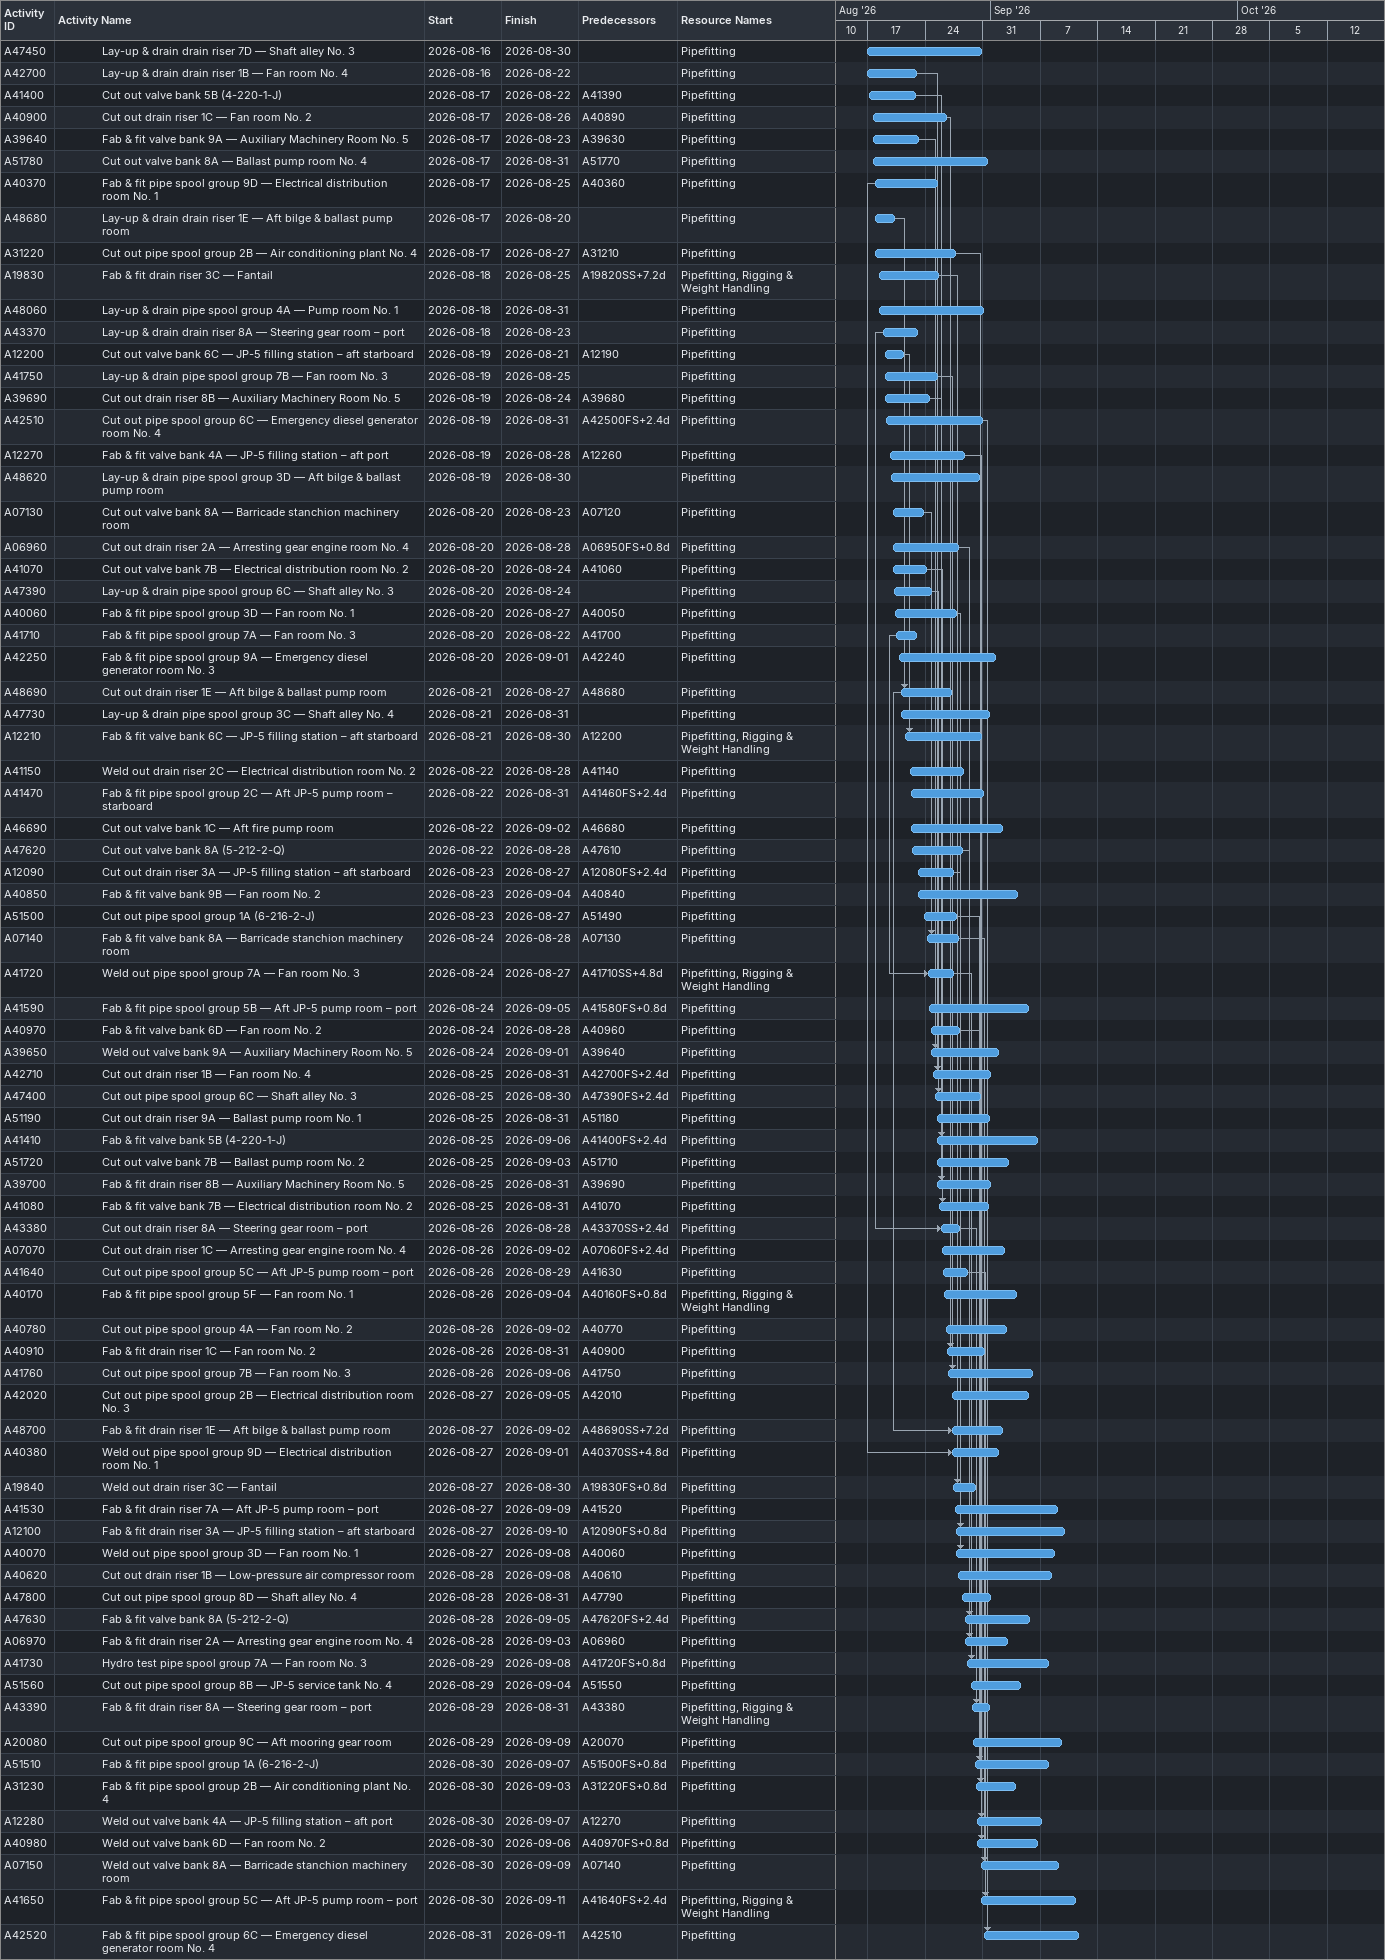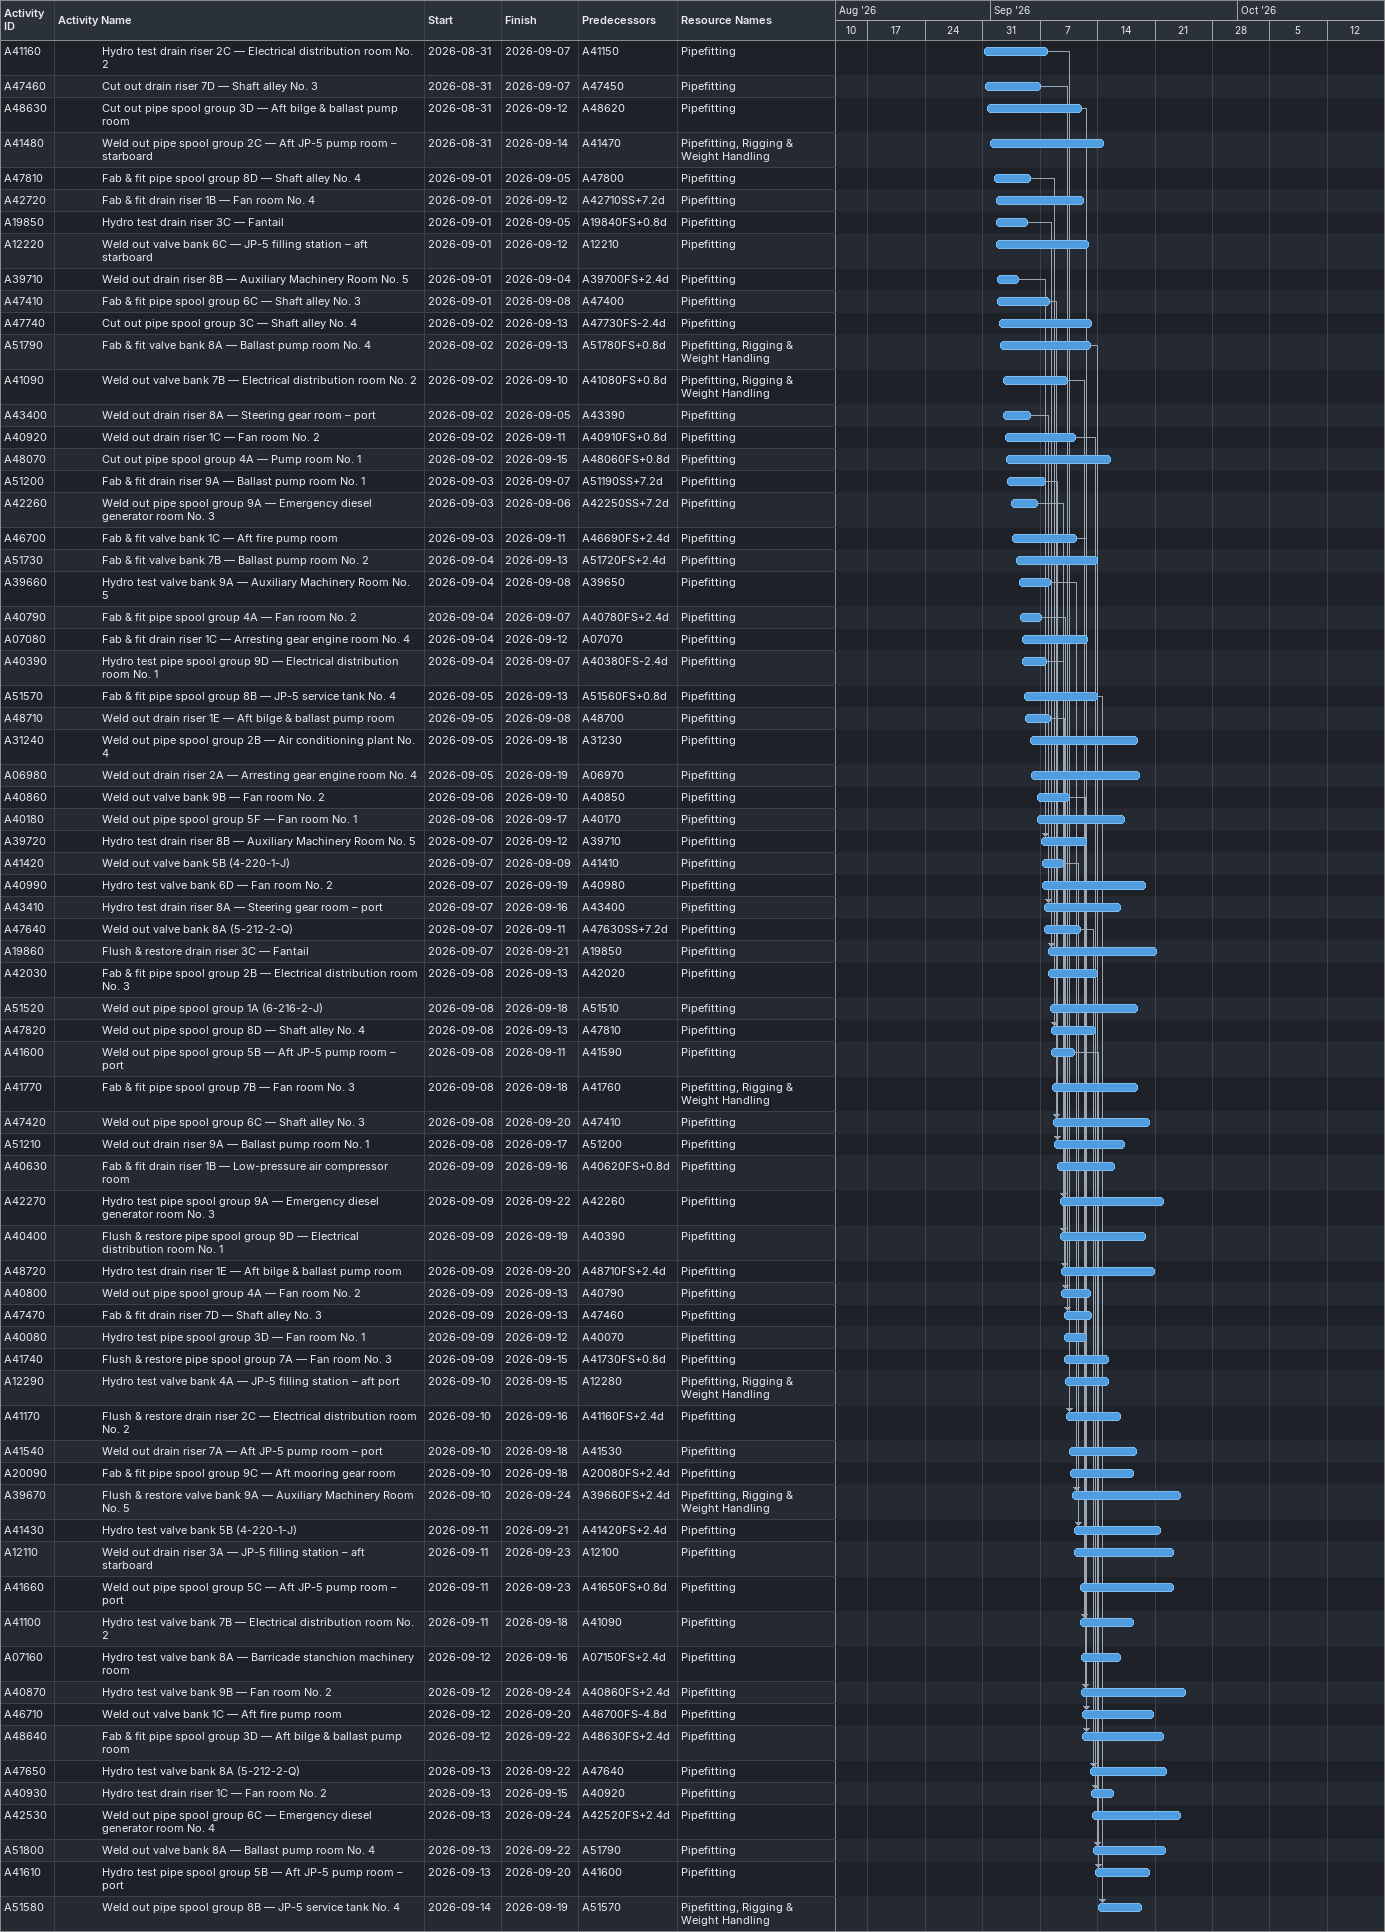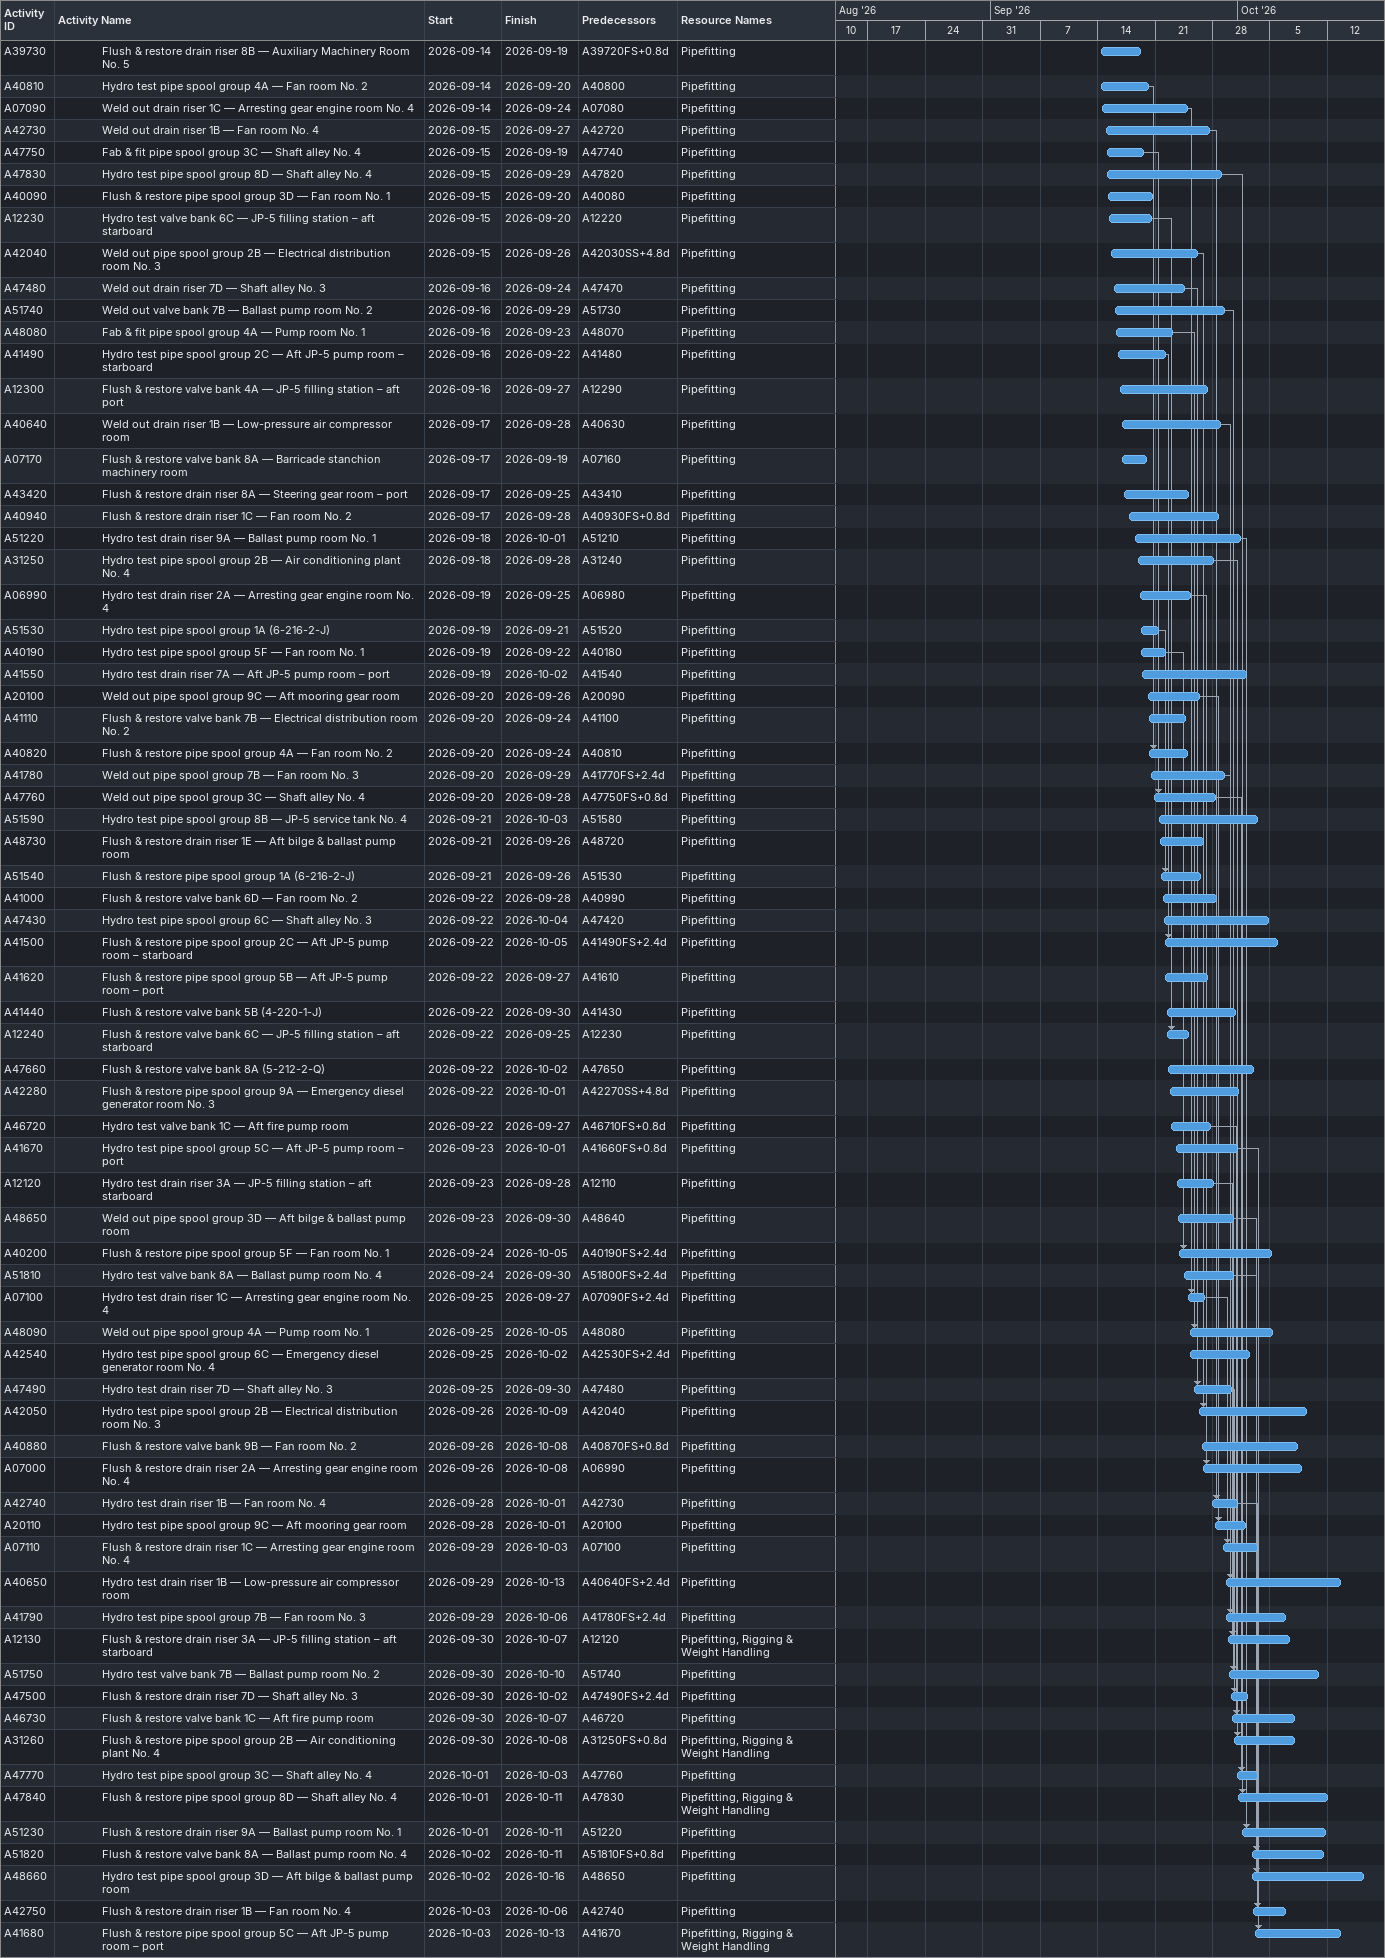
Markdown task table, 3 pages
| ID | Level | Task | Start | Finish | Predecessors | Resources |
|---|---|---|---|---|---|---|
| A47450 | 4 | Lay-up & drain drain riser 7D — Shaft alley No. 3 | 2026-08-16 | 2026-08-30 |  | Pipefitting |
| A42700 | 4 | Lay-up & drain drain riser 1B — Fan room No. 4 | 2026-08-16 | 2026-08-22 |  | Pipefitting |
| A41400 | 4 | Cut out valve bank 5B (4-220-1-J) | 2026-08-17 | 2026-08-22 | A41390 | Pipefitting |
| A40900 | 4 | Cut out drain riser 1C — Fan room No. 2 | 2026-08-17 | 2026-08-26 | A40890 | Pipefitting |
| A39640 | 4 | Fab & fit valve bank 9A — Auxiliary Machinery Room No. 5 | 2026-08-17 | 2026-08-23 | A39630 | Pipefitting |
| A51780 | 4 | Cut out valve bank 8A — Ballast pump room No. 4 | 2026-08-17 | 2026-08-31 | A51770 | Pipefitting |
| A40370 | 4 | Fab & fit pipe spool group 9D — Electrical distribution room No. 1 | 2026-08-17 | 2026-08-25 | A40360 | Pipefitting |
| A48680 | 4 | Lay-up & drain drain riser 1E — Aft bilge & ballast pump room | 2026-08-17 | 2026-08-20 |  | Pipefitting |
| A31220 | 4 | Cut out pipe spool group 2B — Air conditioning plant No. 4 | 2026-08-17 | 2026-08-27 | A31210 | Pipefitting |
| A19830 | 4 | Fab & fit drain riser 3C — Fantail | 2026-08-18 | 2026-08-25 | A19820SS+7.2d | Pipefitting, Rigging & Weight Handling |
| A48060 | 4 | Lay-up & drain pipe spool group 4A — Pump room No. 1 | 2026-08-18 | 2026-08-31 |  | Pipefitting |
| A43370 | 4 | Lay-up & drain drain riser 8A — Steering gear room – port | 2026-08-18 | 2026-08-23 |  | Pipefitting |
| A12200 | 4 | Cut out valve bank 6C — JP-5 filling station – aft starboard | 2026-08-19 | 2026-08-21 | A12190 | Pipefitting |
| A41750 | 4 | Lay-up & drain pipe spool group 7B — Fan room No. 3 | 2026-08-19 | 2026-08-25 |  | Pipefitting |
| A39690 | 4 | Cut out drain riser 8B — Auxiliary Machinery Room No. 5 | 2026-08-19 | 2026-08-24 | A39680 | Pipefitting |
| A42510 | 4 | Cut out pipe spool group 6C — Emergency diesel generator room No. 4 | 2026-08-19 | 2026-08-31 | A42500FS+2.4d | Pipefitting |
| A12270 | 4 | Fab & fit valve bank 4A — JP-5 filling station – aft port | 2026-08-19 | 2026-08-28 | A12260 | Pipefitting |
| A48620 | 4 | Lay-up & drain pipe spool group 3D — Aft bilge & ballast pump room | 2026-08-19 | 2026-08-30 |  | Pipefitting |
| A07130 | 4 | Cut out valve bank 8A — Barricade stanchion machinery room | 2026-08-20 | 2026-08-23 | A07120 | Pipefitting |
| A06960 | 4 | Cut out drain riser 2A — Arresting gear engine room No. 4 | 2026-08-20 | 2026-08-28 | A06950FS+0.8d | Pipefitting |
| A41070 | 4 | Cut out valve bank 7B — Electrical distribution room No. 2 | 2026-08-20 | 2026-08-24 | A41060 | Pipefitting |
| A47390 | 4 | Lay-up & drain pipe spool group 6C — Shaft alley No. 3 | 2026-08-20 | 2026-08-24 |  | Pipefitting |
| A40060 | 4 | Fab & fit pipe spool group 3D — Fan room No. 1 | 2026-08-20 | 2026-08-27 | A40050 | Pipefitting |
| A41710 | 4 | Fab & fit pipe spool group 7A — Fan room No. 3 | 2026-08-20 | 2026-08-22 | A41700 | Pipefitting |
| A42250 | 4 | Fab & fit pipe spool group 9A — Emergency diesel generator room No. 3 | 2026-08-20 | 2026-09-01 | A42240 | Pipefitting |
| A48690 | 4 | Cut out drain riser 1E — Aft bilge & ballast pump room | 2026-08-21 | 2026-08-27 | A48680 | Pipefitting |
| A47730 | 4 | Lay-up & drain pipe spool group 3C — Shaft alley No. 4 | 2026-08-21 | 2026-08-31 |  | Pipefitting |
| A12210 | 4 | Fab & fit valve bank 6C — JP-5 filling station – aft starboard | 2026-08-21 | 2026-08-30 | A12200 | Pipefitting, Rigging & Weight Handling |
| A41150 | 4 | Weld out drain riser 2C — Electrical distribution room No. 2 | 2026-08-22 | 2026-08-28 | A41140 | Pipefitting |
| A41470 | 4 | Fab & fit pipe spool group 2C — Aft JP-5 pump room – starboard | 2026-08-22 | 2026-08-31 | A41460FS+2.4d | Pipefitting |
| A46690 | 4 | Cut out valve bank 1C — Aft fire pump room | 2026-08-22 | 2026-09-02 | A46680 | Pipefitting |
| A47620 | 4 | Cut out valve bank 8A (5-212-2-Q) | 2026-08-22 | 2026-08-28 | A47610 | Pipefitting |
| A12090 | 4 | Cut out drain riser 3A — JP-5 filling station – aft starboard | 2026-08-23 | 2026-08-27 | A12080FS+2.4d | Pipefitting |
| A40850 | 4 | Fab & fit valve bank 9B — Fan room No. 2 | 2026-08-23 | 2026-09-04 | A40840 | Pipefitting |
| A51500 | 4 | Cut out pipe spool group 1A (6-216-2-J) | 2026-08-23 | 2026-08-27 | A51490 | Pipefitting |
| A07140 | 4 | Fab & fit valve bank 8A — Barricade stanchion machinery room | 2026-08-24 | 2026-08-28 | A07130 | Pipefitting |
| A41720 | 4 | Weld out pipe spool group 7A — Fan room No. 3 | 2026-08-24 | 2026-08-27 | A41710SS+4.8d | Pipefitting, Rigging & Weight Handling |
| A41590 | 4 | Fab & fit pipe spool group 5B — Aft JP-5 pump room – port | 2026-08-24 | 2026-09-05 | A41580FS+0.8d | Pipefitting |
| A40970 | 4 | Fab & fit valve bank 6D — Fan room No. 2 | 2026-08-24 | 2026-08-28 | A40960 | Pipefitting |
| A39650 | 4 | Weld out valve bank 9A — Auxiliary Machinery Room No. 5 | 2026-08-24 | 2026-09-01 | A39640 | Pipefitting |
| A42710 | 4 | Cut out drain riser 1B — Fan room No. 4 | 2026-08-25 | 2026-08-31 | A42700FS+2.4d | Pipefitting |
| A47400 | 4 | Cut out pipe spool group 6C — Shaft alley No. 3 | 2026-08-25 | 2026-08-30 | A47390FS+2.4d | Pipefitting |
| A51190 | 4 | Cut out drain riser 9A — Ballast pump room No. 1 | 2026-08-25 | 2026-08-31 | A51180 | Pipefitting |
| A41410 | 4 | Fab & fit valve bank 5B (4-220-1-J) | 2026-08-25 | 2026-09-06 | A41400FS+2.4d | Pipefitting |
| A51720 | 4 | Cut out valve bank 7B — Ballast pump room No. 2 | 2026-08-25 | 2026-09-03 | A51710 | Pipefitting |
| A39700 | 4 | Fab & fit drain riser 8B — Auxiliary Machinery Room No. 5 | 2026-08-25 | 2026-08-31 | A39690 | Pipefitting |
| A41080 | 4 | Fab & fit valve bank 7B — Electrical distribution room No. 2 | 2026-08-25 | 2026-08-31 | A41070 | Pipefitting |
| A43380 | 4 | Cut out drain riser 8A — Steering gear room – port | 2026-08-26 | 2026-08-28 | A43370SS+2.4d | Pipefitting |
| A07070 | 4 | Cut out drain riser 1C — Arresting gear engine room No. 4 | 2026-08-26 | 2026-09-02 | A07060FS+2.4d | Pipefitting |
| A41640 | 4 | Cut out pipe spool group 5C — Aft JP-5 pump room – port | 2026-08-26 | 2026-08-29 | A41630 | Pipefitting |
| A40170 | 4 | Fab & fit pipe spool group 5F — Fan room No. 1 | 2026-08-26 | 2026-09-04 | A40160FS+0.8d | Pipefitting, Rigging & Weight Handling |
| A40780 | 4 | Cut out pipe spool group 4A — Fan room No. 2 | 2026-08-26 | 2026-09-02 | A40770 | Pipefitting |
| A40910 | 4 | Fab & fit drain riser 1C — Fan room No. 2 | 2026-08-26 | 2026-08-31 | A40900 | Pipefitting |
| A41760 | 4 | Cut out pipe spool group 7B — Fan room No. 3 | 2026-08-26 | 2026-09-06 | A41750 | Pipefitting |
| A42020 | 4 | Cut out pipe spool group 2B — Electrical distribution room No. 3 | 2026-08-27 | 2026-09-05 | A42010 | Pipefitting |
| A48700 | 4 | Fab & fit drain riser 1E — Aft bilge & ballast pump room | 2026-08-27 | 2026-09-02 | A48690SS+7.2d | Pipefitting |
| A40380 | 4 | Weld out pipe spool group 9D — Electrical distribution room No. 1 | 2026-08-27 | 2026-09-01 | A40370SS+4.8d | Pipefitting |
| A19840 | 4 | Weld out drain riser 3C — Fantail | 2026-08-27 | 2026-08-30 | A19830FS+0.8d | Pipefitting |
| A41530 | 4 | Fab & fit drain riser 7A — Aft JP-5 pump room – port | 2026-08-27 | 2026-09-09 | A41520 | Pipefitting |
| A12100 | 4 | Fab & fit drain riser 3A — JP-5 filling station – aft starboard | 2026-08-27 | 2026-09-10 | A12090FS+0.8d | Pipefitting |
| A40070 | 4 | Weld out pipe spool group 3D — Fan room No. 1 | 2026-08-27 | 2026-09-08 | A40060 | Pipefitting |
| A40620 | 4 | Cut out drain riser 1B — Low-pressure air compressor room | 2026-08-28 | 2026-09-08 | A40610 | Pipefitting |
| A47800 | 4 | Cut out pipe spool group 8D — Shaft alley No. 4 | 2026-08-28 | 2026-08-31 | A47790 | Pipefitting |
| A47630 | 4 | Fab & fit valve bank 8A (5-212-2-Q) | 2026-08-28 | 2026-09-05 | A47620FS+2.4d | Pipefitting |
| A06970 | 4 | Fab & fit drain riser 2A — Arresting gear engine room No. 4 | 2026-08-28 | 2026-09-03 | A06960 | Pipefitting |
| A41730 | 4 | Hydro test pipe spool group 7A — Fan room No. 3 | 2026-08-29 | 2026-09-08 | A41720FS+0.8d | Pipefitting |
| A51560 | 4 | Cut out pipe spool group 8B — JP-5 service tank No. 4 | 2026-08-29 | 2026-09-04 | A51550 | Pipefitting |
| A43390 | 4 | Fab & fit drain riser 8A — Steering gear room – port | 2026-08-29 | 2026-08-31 | A43380 | Pipefitting, Rigging & Weight Handling |
| A20080 | 4 | Cut out pipe spool group 9C — Aft mooring gear room | 2026-08-29 | 2026-09-09 | A20070 | Pipefitting |
| A51510 | 4 | Fab & fit pipe spool group 1A (6-216-2-J) | 2026-08-30 | 2026-09-07 | A51500FS+0.8d | Pipefitting |
| A31230 | 4 | Fab & fit pipe spool group 2B — Air conditioning plant No. 4 | 2026-08-30 | 2026-09-03 | A31220FS+0.8d | Pipefitting |
| A12280 | 4 | Weld out valve bank 4A — JP-5 filling station – aft port | 2026-08-30 | 2026-09-07 | A12270 | Pipefitting |
| A40980 | 4 | Weld out valve bank 6D — Fan room No. 2 | 2026-08-30 | 2026-09-06 | A40970FS+0.8d | Pipefitting |
| A07150 | 4 | Weld out valve bank 8A — Barricade stanchion machinery room | 2026-08-30 | 2026-09-09 | A07140 | Pipefitting |
| A41650 | 4 | Fab & fit pipe spool group 5C — Aft JP-5 pump room – port | 2026-08-30 | 2026-09-11 | A41640FS+2.4d | Pipefitting, Rigging & Weight Handling |
| A42520 | 4 | Fab & fit pipe spool group 6C — Emergency diesel generator room No. 4 | 2026-08-31 | 2026-09-11 | A42510 | Pipefitting |
| A41160 | 4 | Hydro test drain riser 2C — Electrical distribution room No. 2 | 2026-08-31 | 2026-09-07 | A41150 | Pipefitting |
| A47460 | 4 | Cut out drain riser 7D — Shaft alley No. 3 | 2026-08-31 | 2026-09-07 | A47450 | Pipefitting |
| A48630 | 4 | Cut out pipe spool group 3D — Aft bilge & ballast pump room | 2026-08-31 | 2026-09-12 | A48620 | Pipefitting |
| A41480 | 4 | Weld out pipe spool group 2C — Aft JP-5 pump room – starboard | 2026-08-31 | 2026-09-14 | A41470 | Pipefitting, Rigging & Weight Handling |
| A47810 | 4 | Fab & fit pipe spool group 8D — Shaft alley No. 4 | 2026-09-01 | 2026-09-05 | A47800 | Pipefitting |
| A42720 | 4 | Fab & fit drain riser 1B — Fan room No. 4 | 2026-09-01 | 2026-09-12 | A42710SS+7.2d | Pipefitting |
| A19850 | 4 | Hydro test drain riser 3C — Fantail | 2026-09-01 | 2026-09-05 | A19840FS+0.8d | Pipefitting |
| A12220 | 4 | Weld out valve bank 6C — JP-5 filling station – aft starboard | 2026-09-01 | 2026-09-12 | A12210 | Pipefitting |
| A39710 | 4 | Weld out drain riser 8B — Auxiliary Machinery Room No. 5 | 2026-09-01 | 2026-09-04 | A39700FS+2.4d | Pipefitting |
| A47410 | 4 | Fab & fit pipe spool group 6C — Shaft alley No. 3 | 2026-09-01 | 2026-09-08 | A47400 | Pipefitting |
| A47740 | 4 | Cut out pipe spool group 3C — Shaft alley No. 4 | 2026-09-02 | 2026-09-13 | A47730FS-2.4d | Pipefitting |
| A51790 | 4 | Fab & fit valve bank 8A — Ballast pump room No. 4 | 2026-09-02 | 2026-09-13 | A51780FS+0.8d | Pipefitting, Rigging & Weight Handling |
| A41090 | 4 | Weld out valve bank 7B — Electrical distribution room No. 2 | 2026-09-02 | 2026-09-10 | A41080FS+0.8d | Pipefitting, Rigging & Weight Handling |
| A43400 | 4 | Weld out drain riser 8A — Steering gear room – port | 2026-09-02 | 2026-09-05 | A43390 | Pipefitting |
| A40920 | 4 | Weld out drain riser 1C — Fan room No. 2 | 2026-09-02 | 2026-09-11 | A40910FS+0.8d | Pipefitting |
| A48070 | 4 | Cut out pipe spool group 4A — Pump room No. 1 | 2026-09-02 | 2026-09-15 | A48060FS+0.8d | Pipefitting |
| A51200 | 4 | Fab & fit drain riser 9A — Ballast pump room No. 1 | 2026-09-03 | 2026-09-07 | A51190SS+7.2d | Pipefitting |
| A42260 | 4 | Weld out pipe spool group 9A — Emergency diesel generator room No. 3 | 2026-09-03 | 2026-09-06 | A42250SS+7.2d | Pipefitting |
| A46700 | 4 | Fab & fit valve bank 1C — Aft fire pump room | 2026-09-03 | 2026-09-11 | A46690FS+2.4d | Pipefitting |
| A51730 | 4 | Fab & fit valve bank 7B — Ballast pump room No. 2 | 2026-09-04 | 2026-09-13 | A51720FS+2.4d | Pipefitting |
| A39660 | 4 | Hydro test valve bank 9A — Auxiliary Machinery Room No. 5 | 2026-09-04 | 2026-09-08 | A39650 | Pipefitting |
| A40790 | 4 | Fab & fit pipe spool group 4A — Fan room No. 2 | 2026-09-04 | 2026-09-07 | A40780FS+2.4d | Pipefitting |
| A07080 | 4 | Fab & fit drain riser 1C — Arresting gear engine room No. 4 | 2026-09-04 | 2026-09-12 | A07070 | Pipefitting |
| A40390 | 4 | Hydro test pipe spool group 9D — Electrical distribution room No. 1 | 2026-09-04 | 2026-09-07 | A40380FS-2.4d | Pipefitting |
| A51570 | 4 | Fab & fit pipe spool group 8B — JP-5 service tank No. 4 | 2026-09-05 | 2026-09-13 | A51560FS+0.8d | Pipefitting |
| A48710 | 4 | Weld out drain riser 1E — Aft bilge & ballast pump room | 2026-09-05 | 2026-09-08 | A48700 | Pipefitting |
| A31240 | 4 | Weld out pipe spool group 2B — Air conditioning plant No. 4 | 2026-09-05 | 2026-09-18 | A31230 | Pipefitting |
| A06980 | 4 | Weld out drain riser 2A — Arresting gear engine room No. 4 | 2026-09-05 | 2026-09-19 | A06970 | Pipefitting |
| A40860 | 4 | Weld out valve bank 9B — Fan room No. 2 | 2026-09-06 | 2026-09-10 | A40850 | Pipefitting |
| A40180 | 4 | Weld out pipe spool group 5F — Fan room No. 1 | 2026-09-06 | 2026-09-17 | A40170 | Pipefitting |
| A39720 | 4 | Hydro test drain riser 8B — Auxiliary Machinery Room No. 5 | 2026-09-07 | 2026-09-12 | A39710 | Pipefitting |
| A41420 | 4 | Weld out valve bank 5B (4-220-1-J) | 2026-09-07 | 2026-09-09 | A41410 | Pipefitting |
| A40990 | 4 | Hydro test valve bank 6D — Fan room No. 2 | 2026-09-07 | 2026-09-19 | A40980 | Pipefitting |
| A43410 | 4 | Hydro test drain riser 8A — Steering gear room – port | 2026-09-07 | 2026-09-16 | A43400 | Pipefitting |
| A47640 | 4 | Weld out valve bank 8A (5-212-2-Q) | 2026-09-07 | 2026-09-11 | A47630SS+7.2d | Pipefitting |
| A19860 | 4 | Flush & restore drain riser 3C — Fantail | 2026-09-07 | 2026-09-21 | A19850 | Pipefitting |
| A42030 | 4 | Fab & fit pipe spool group 2B — Electrical distribution room No. 3 | 2026-09-08 | 2026-09-13 | A42020 | Pipefitting |
| A51520 | 4 | Weld out pipe spool group 1A (6-216-2-J) | 2026-09-08 | 2026-09-18 | A51510 | Pipefitting |
| A47820 | 4 | Weld out pipe spool group 8D — Shaft alley No. 4 | 2026-09-08 | 2026-09-13 | A47810 | Pipefitting |
| A41600 | 4 | Weld out pipe spool group 5B — Aft JP-5 pump room – port | 2026-09-08 | 2026-09-11 | A41590 | Pipefitting |
| A41770 | 4 | Fab & fit pipe spool group 7B — Fan room No. 3 | 2026-09-08 | 2026-09-18 | A41760 | Pipefitting, Rigging & Weight Handling |
| A47420 | 4 | Weld out pipe spool group 6C — Shaft alley No. 3 | 2026-09-08 | 2026-09-20 | A47410 | Pipefitting |
| A51210 | 4 | Weld out drain riser 9A — Ballast pump room No. 1 | 2026-09-08 | 2026-09-17 | A51200 | Pipefitting |
| A40630 | 4 | Fab & fit drain riser 1B — Low-pressure air compressor room | 2026-09-09 | 2026-09-16 | A40620FS+0.8d | Pipefitting |
| A42270 | 4 | Hydro test pipe spool group 9A — Emergency diesel generator room No. 3 | 2026-09-09 | 2026-09-22 | A42260 | Pipefitting |
| A40400 | 4 | Flush & restore pipe spool group 9D — Electrical distribution room No. 1 | 2026-09-09 | 2026-09-19 | A40390 | Pipefitting |
| A48720 | 4 | Hydro test drain riser 1E — Aft bilge & ballast pump room | 2026-09-09 | 2026-09-20 | A48710FS+2.4d | Pipefitting |
| A40800 | 4 | Weld out pipe spool group 4A — Fan room No. 2 | 2026-09-09 | 2026-09-13 | A40790 | Pipefitting |
| A47470 | 4 | Fab & fit drain riser 7D — Shaft alley No. 3 | 2026-09-09 | 2026-09-13 | A47460 | Pipefitting |
| A40080 | 4 | Hydro test pipe spool group 3D — Fan room No. 1 | 2026-09-09 | 2026-09-12 | A40070 | Pipefitting |
| A41740 | 4 | Flush & restore pipe spool group 7A — Fan room No. 3 | 2026-09-09 | 2026-09-15 | A41730FS+0.8d | Pipefitting |
| A12290 | 4 | Hydro test valve bank 4A — JP-5 filling station – aft port | 2026-09-10 | 2026-09-15 | A12280 | Pipefitting, Rigging & Weight Handling |
| A41170 | 4 | Flush & restore drain riser 2C — Electrical distribution room No. 2 | 2026-09-10 | 2026-09-16 | A41160FS+2.4d | Pipefitting |
| A41540 | 4 | Weld out drain riser 7A — Aft JP-5 pump room – port | 2026-09-10 | 2026-09-18 | A41530 | Pipefitting |
| A20090 | 4 | Fab & fit pipe spool group 9C — Aft mooring gear room | 2026-09-10 | 2026-09-18 | A20080FS+2.4d | Pipefitting |
| A39670 | 4 | Flush & restore valve bank 9A — Auxiliary Machinery Room No. 5 | 2026-09-10 | 2026-09-24 | A39660FS+2.4d | Pipefitting, Rigging & Weight Handling |
| A41430 | 4 | Hydro test valve bank 5B (4-220-1-J) | 2026-09-11 | 2026-09-21 | A41420FS+2.4d | Pipefitting |
| A12110 | 4 | Weld out drain riser 3A — JP-5 filling station – aft starboard | 2026-09-11 | 2026-09-23 | A12100 | Pipefitting |
| A41660 | 4 | Weld out pipe spool group 5C — Aft JP-5 pump room – port | 2026-09-11 | 2026-09-23 | A41650FS+0.8d | Pipefitting |
| A41100 | 4 | Hydro test valve bank 7B — Electrical distribution room No. 2 | 2026-09-11 | 2026-09-18 | A41090 | Pipefitting |
| A07160 | 4 | Hydro test valve bank 8A — Barricade stanchion machinery room | 2026-09-12 | 2026-09-16 | A07150FS+2.4d | Pipefitting |
| A40870 | 4 | Hydro test valve bank 9B — Fan room No. 2 | 2026-09-12 | 2026-09-24 | A40860FS+2.4d | Pipefitting |
| A46710 | 4 | Weld out valve bank 1C — Aft fire pump room | 2026-09-12 | 2026-09-20 | A46700FS-4.8d | Pipefitting |
| A48640 | 4 | Fab & fit pipe spool group 3D — Aft bilge & ballast pump room | 2026-09-12 | 2026-09-22 | A48630FS+2.4d | Pipefitting |
| A47650 | 4 | Hydro test valve bank 8A (5-212-2-Q) | 2026-09-13 | 2026-09-22 | A47640 | Pipefitting |
| A40930 | 4 | Hydro test drain riser 1C — Fan room No. 2 | 2026-09-13 | 2026-09-15 | A40920 | Pipefitting |
| A42530 | 4 | Weld out pipe spool group 6C — Emergency diesel generator room No. 4 | 2026-09-13 | 2026-09-24 | A42520FS+2.4d | Pipefitting |
| A51800 | 4 | Weld out valve bank 8A — Ballast pump room No. 4 | 2026-09-13 | 2026-09-22 | A51790 | Pipefitting |
| A41610 | 4 | Hydro test pipe spool group 5B — Aft JP-5 pump room – port | 2026-09-13 | 2026-09-20 | A41600 | Pipefitting |
| A51580 | 4 | Weld out pipe spool group 8B — JP-5 service tank No. 4 | 2026-09-14 | 2026-09-19 | A51570 | Pipefitting, Rigging & Weight Handling |
| A39730 | 4 | Flush & restore drain riser 8B — Auxiliary Machinery Room No. 5 | 2026-09-14 | 2026-09-19 | A39720FS+0.8d | Pipefitting |
| A40810 | 4 | Hydro test pipe spool group 4A — Fan room No. 2 | 2026-09-14 | 2026-09-20 | A40800 | Pipefitting |
| A07090 | 4 | Weld out drain riser 1C — Arresting gear engine room No. 4 | 2026-09-14 | 2026-09-24 | A07080 | Pipefitting |
| A42730 | 4 | Weld out drain riser 1B — Fan room No. 4 | 2026-09-15 | 2026-09-27 | A42720 | Pipefitting |
| A47750 | 4 | Fab & fit pipe spool group 3C — Shaft alley No. 4 | 2026-09-15 | 2026-09-19 | A47740 | Pipefitting |
| A47830 | 4 | Hydro test pipe spool group 8D — Shaft alley No. 4 | 2026-09-15 | 2026-09-29 | A47820 | Pipefitting |
| A40090 | 4 | Flush & restore pipe spool group 3D — Fan room No. 1 | 2026-09-15 | 2026-09-20 | A40080 | Pipefitting |
| A12230 | 4 | Hydro test valve bank 6C — JP-5 filling station – aft starboard | 2026-09-15 | 2026-09-20 | A12220 | Pipefitting |
| A42040 | 4 | Weld out pipe spool group 2B — Electrical distribution room No. 3 | 2026-09-15 | 2026-09-26 | A42030SS+4.8d | Pipefitting |
| A47480 | 4 | Weld out drain riser 7D — Shaft alley No. 3 | 2026-09-16 | 2026-09-24 | A47470 | Pipefitting |
| A51740 | 4 | Weld out valve bank 7B — Ballast pump room No. 2 | 2026-09-16 | 2026-09-29 | A51730 | Pipefitting |
| A48080 | 4 | Fab & fit pipe spool group 4A — Pump room No. 1 | 2026-09-16 | 2026-09-23 | A48070 | Pipefitting |
| A41490 | 4 | Hydro test pipe spool group 2C — Aft JP-5 pump room – starboard | 2026-09-16 | 2026-09-22 | A41480 | Pipefitting |
| A12300 | 4 | Flush & restore valve bank 4A — JP-5 filling station – aft port | 2026-09-16 | 2026-09-27 | A12290 | Pipefitting |
| A40640 | 4 | Weld out drain riser 1B — Low-pressure air compressor room | 2026-09-17 | 2026-09-28 | A40630 | Pipefitting |
| A07170 | 4 | Flush & restore valve bank 8A — Barricade stanchion machinery room | 2026-09-17 | 2026-09-19 | A07160 | Pipefitting |
| A43420 | 4 | Flush & restore drain riser 8A — Steering gear room – port | 2026-09-17 | 2026-09-25 | A43410 | Pipefitting |
| A40940 | 4 | Flush & restore drain riser 1C — Fan room No. 2 | 2026-09-17 | 2026-09-28 | A40930FS+0.8d | Pipefitting |
| A51220 | 4 | Hydro test drain riser 9A — Ballast pump room No. 1 | 2026-09-18 | 2026-10-01 | A51210 | Pipefitting |
| A31250 | 4 | Hydro test pipe spool group 2B — Air conditioning plant No. 4 | 2026-09-18 | 2026-09-28 | A31240 | Pipefitting |
| A06990 | 4 | Hydro test drain riser 2A — Arresting gear engine room No. 4 | 2026-09-19 | 2026-09-25 | A06980 | Pipefitting |
| A51530 | 4 | Hydro test pipe spool group 1A (6-216-2-J) | 2026-09-19 | 2026-09-21 | A51520 | Pipefitting |
| A40190 | 4 | Hydro test pipe spool group 5F — Fan room No. 1 | 2026-09-19 | 2026-09-22 | A40180 | Pipefitting |
| A41550 | 4 | Hydro test drain riser 7A — Aft JP-5 pump room – port | 2026-09-19 | 2026-10-02 | A41540 | Pipefitting |
| A20100 | 4 | Weld out pipe spool group 9C — Aft mooring gear room | 2026-09-20 | 2026-09-26 | A20090 | Pipefitting |
| A41110 | 4 | Flush & restore valve bank 7B — Electrical distribution room No. 2 | 2026-09-20 | 2026-09-24 | A41100 | Pipefitting |
| A40820 | 4 | Flush & restore pipe spool group 4A — Fan room No. 2 | 2026-09-20 | 2026-09-24 | A40810 | Pipefitting |
| A41780 | 4 | Weld out pipe spool group 7B — Fan room No. 3 | 2026-09-20 | 2026-09-29 | A41770FS+2.4d | Pipefitting |
| A47760 | 4 | Weld out pipe spool group 3C — Shaft alley No. 4 | 2026-09-20 | 2026-09-28 | A47750FS+0.8d | Pipefitting |
| A51590 | 4 | Hydro test pipe spool group 8B — JP-5 service tank No. 4 | 2026-09-21 | 2026-10-03 | A51580 | Pipefitting |
| A48730 | 4 | Flush & restore drain riser 1E — Aft bilge & ballast pump room | 2026-09-21 | 2026-09-26 | A48720 | Pipefitting |
| A51540 | 4 | Flush & restore pipe spool group 1A (6-216-2-J) | 2026-09-21 | 2026-09-26 | A51530 | Pipefitting |
| A41000 | 4 | Flush & restore valve bank 6D — Fan room No. 2 | 2026-09-22 | 2026-09-28 | A40990 | Pipefitting |
| A47430 | 4 | Hydro test pipe spool group 6C — Shaft alley No. 3 | 2026-09-22 | 2026-10-04 | A47420 | Pipefitting |
| A41500 | 4 | Flush & restore pipe spool group 2C — Aft JP-5 pump room – starboard | 2026-09-22 | 2026-10-05 | A41490FS+2.4d | Pipefitting |
| A41620 | 4 | Flush & restore pipe spool group 5B — Aft JP-5 pump room – port | 2026-09-22 | 2026-09-27 | A41610 | Pipefitting |
| A41440 | 4 | Flush & restore valve bank 5B (4-220-1-J) | 2026-09-22 | 2026-09-30 | A41430 | Pipefitting |
| A12240 | 4 | Flush & restore valve bank 6C — JP-5 filling station – aft starboard | 2026-09-22 | 2026-09-25 | A12230 | Pipefitting |
| A47660 | 4 | Flush & restore valve bank 8A (5-212-2-Q) | 2026-09-22 | 2026-10-02 | A47650 | Pipefitting |
| A42280 | 4 | Flush & restore pipe spool group 9A — Emergency diesel generator room No. 3 | 2026-09-22 | 2026-10-01 | A42270SS+4.8d | Pipefitting |
| A46720 | 4 | Hydro test valve bank 1C — Aft fire pump room | 2026-09-22 | 2026-09-27 | A46710FS+0.8d | Pipefitting |
| A41670 | 4 | Hydro test pipe spool group 5C — Aft JP-5 pump room – port | 2026-09-23 | 2026-10-01 | A41660FS+0.8d | Pipefitting |
| A12120 | 4 | Hydro test drain riser 3A — JP-5 filling station – aft starboard | 2026-09-23 | 2026-09-28 | A12110 | Pipefitting |
| A48650 | 4 | Weld out pipe spool group 3D — Aft bilge & ballast pump room | 2026-09-23 | 2026-09-30 | A48640 | Pipefitting |
| A40200 | 4 | Flush & restore pipe spool group 5F — Fan room No. 1 | 2026-09-24 | 2026-10-05 | A40190FS+2.4d | Pipefitting |
| A51810 | 4 | Hydro test valve bank 8A — Ballast pump room No. 4 | 2026-09-24 | 2026-09-30 | A51800FS+2.4d | Pipefitting |
| A07100 | 4 | Hydro test drain riser 1C — Arresting gear engine room No. 4 | 2026-09-25 | 2026-09-27 | A07090FS+2.4d | Pipefitting |
| A48090 | 4 | Weld out pipe spool group 4A — Pump room No. 1 | 2026-09-25 | 2026-10-05 | A48080 | Pipefitting |
| A42540 | 4 | Hydro test pipe spool group 6C — Emergency diesel generator room No. 4 | 2026-09-25 | 2026-10-02 | A42530FS+2.4d | Pipefitting |
| A47490 | 4 | Hydro test drain riser 7D — Shaft alley No. 3 | 2026-09-25 | 2026-09-30 | A47480 | Pipefitting |
| A42050 | 4 | Hydro test pipe spool group 2B — Electrical distribution room No. 3 | 2026-09-26 | 2026-10-09 | A42040 | Pipefitting |
| A40880 | 4 | Flush & restore valve bank 9B — Fan room No. 2 | 2026-09-26 | 2026-10-08 | A40870FS+0.8d | Pipefitting |
| A07000 | 4 | Flush & restore drain riser 2A — Arresting gear engine room No. 4 | 2026-09-26 | 2026-10-08 | A06990 | Pipefitting |
| A42740 | 4 | Hydro test drain riser 1B — Fan room No. 4 | 2026-09-28 | 2026-10-01 | A42730 | Pipefitting |
| A20110 | 4 | Hydro test pipe spool group 9C — Aft mooring gear room | 2026-09-28 | 2026-10-01 | A20100 | Pipefitting |
| A07110 | 4 | Flush & restore drain riser 1C — Arresting gear engine room No. 4 | 2026-09-29 | 2026-10-03 | A07100 | Pipefitting |
| A40650 | 4 | Hydro test drain riser 1B — Low-pressure air compressor room | 2026-09-29 | 2026-10-13 | A40640FS+2.4d | Pipefitting |
| A41790 | 4 | Hydro test pipe spool group 7B — Fan room No. 3 | 2026-09-29 | 2026-10-06 | A41780FS+2.4d | Pipefitting |
| A12130 | 4 | Flush & restore drain riser 3A — JP-5 filling station – aft starboard | 2026-09-30 | 2026-10-07 | A12120 | Pipefitting, Rigging & Weight Handling |
| A51750 | 4 | Hydro test valve bank 7B — Ballast pump room No. 2 | 2026-09-30 | 2026-10-10 | A51740 | Pipefitting |
| A47500 | 4 | Flush & restore drain riser 7D — Shaft alley No. 3 | 2026-09-30 | 2026-10-02 | A47490FS+2.4d | Pipefitting |
| A46730 | 4 | Flush & restore valve bank 1C — Aft fire pump room | 2026-09-30 | 2026-10-07 | A46720 | Pipefitting |
| A31260 | 4 | Flush & restore pipe spool group 2B — Air conditioning plant No. 4 | 2026-09-30 | 2026-10-08 | A31250FS+0.8d | Pipefitting, Rigging & Weight Handling |
| A47770 | 4 | Hydro test pipe spool group 3C — Shaft alley No. 4 | 2026-10-01 | 2026-10-03 | A47760 | Pipefitting |
| A47840 | 4 | Flush & restore pipe spool group 8D — Shaft alley No. 4 | 2026-10-01 | 2026-10-11 | A47830 | Pipefitting, Rigging & Weight Handling |
| A51230 | 4 | Flush & restore drain riser 9A — Ballast pump room No. 1 | 2026-10-01 | 2026-10-11 | A51220 | Pipefitting |
| A51820 | 4 | Flush & restore valve bank 8A — Ballast pump room No. 4 | 2026-10-02 | 2026-10-11 | A51810FS+0.8d | Pipefitting |
| A48660 | 4 | Hydro test pipe spool group 3D — Aft bilge & ballast pump room | 2026-10-02 | 2026-10-16 | A48650 | Pipefitting |
| A42750 | 4 | Flush & restore drain riser 1B — Fan room No. 4 | 2026-10-03 | 2026-10-06 | A42740 | Pipefitting |
| A41680 | 4 | Flush & restore pipe spool group 5C — Aft JP-5 pump room – port | 2026-10-03 | 2026-10-13 | A41670 | Pipefitting, Rigging & Weight Handling |
